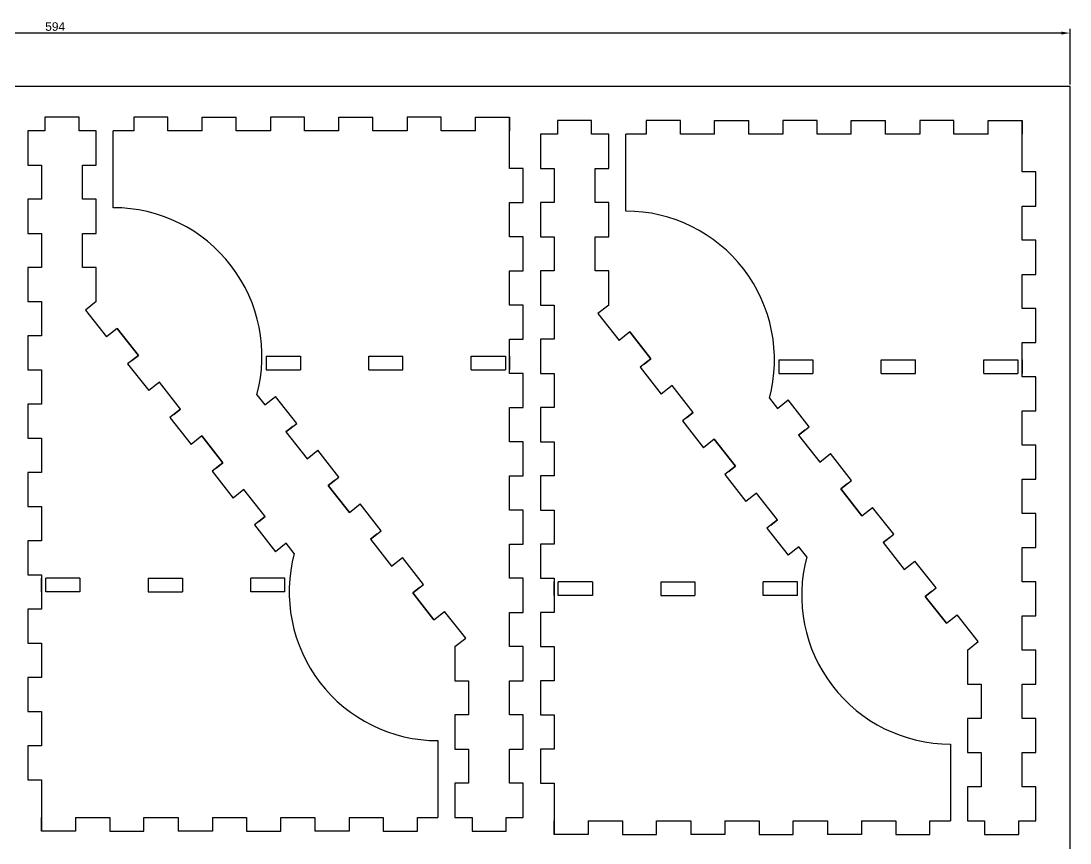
# Model space of a CAD drawing. Header units: millimetres. Extents: x -659 to 1237, y 1043 to 1532.
# Drawn here: x 929.7 to 1236.7, y 1291.6 to 1532.3 of the extents above; entities that cross this region are included whole.
import ezdxf

# ---------------------------------------------------------------- set-up
doc = ezdxf.new("R2010")
doc.units = ezdxf.units.MM
doc.styles.get("Standard").update_dxf_attribs({"font": 'arial.ttf'})
doc.dimstyles.new('ISO-25', dxfattribs={"dimtxt": 2.5, "dimasz": 2.5, "dimexe": 1.25, "dimexo": 0.625, "dimtad": 1, "dimtxsty": 'Standard', "dimcen": 2.5, "dimadec": 0, "dimazin": 0, "dimtfac": 1, "dimtmove": 0, "dimatfit": 3, "dimfxl": 1, "dimarcsym": 0})

# ---------------------------------------------------------------- blocks, each defined once
blk = doc.blocks.new('*D2')
at = {"color": 0, "lineweight": -2, "transparency": 16777216}
for p, q in [((642.72, 1513.74), (642.72, 1530)), ((1236.72, 1513.74), (1236.72, 1530)), ((1234.22, 1528.75), (645.22, 1528.75))]:
    blk.add_line(p, q, dxfattribs=at)
at = {"color": 0, "transparency": 16777216}
for points in [[(645.22, 1529.17), (645.22, 1528.33), (642.72, 1528.75)], [(1234.22, 1529.17), (1234.22, 1528.33), (1236.72, 1528.75)]]:
    blk.add_solid(points, dxfattribs=at)
at = {"layer": 'Defpoints', "color": 0, "transparency": 16777216}
for p in [(642.72, 1528.75), (642.72, 1513.12), (1236.72, 1513.12)]:
    blk.add_point(p, dxfattribs=at)
at = {"color": 0, "transparency": 16777216, "insert": (939.72, 1530.65), "char_height": 2.5, "attachment_point": 5}
blk.add_mtext('594', dxfattribs=at)

msp = doc.modelspace()

# ---------------------------------------------------------------- linework, layer by layer
for p, q in [((946.723, 1504.115), (936.723, 1504.115)), ((936.723, 1504.115), (936.723, 1500.115)), ((946.723, 1500.115), (946.723, 1504.115)), ((972.723, 1504.115), (962.723, 1504.115)), ((962.723, 1504.115), (962.723, 1500.115)), ((972.723, 1504.115), (962.723, 1504.115)), ((962.723, 1504.115), (962.723, 1500.115)), ((972.723, 1500.115), (972.723, 1504.115)), ((972.723, 1500.115), (972.723, 1504.115)), ((982.723, 1500.115), (982.723, 1504.115)), ((982.723, 1504.115), (992.723, 1504.115)), ((992.723, 1500.115), (992.723, 1504.115)), ((1012.723, 1504.115), (1002.723, 1504.115)), ((1002.723, 1504.115), (1002.723, 1500.115)), ((1012.723, 1500.115), (1012.723, 1504.115)), ((1022.723, 1500.115), (1022.723, 1504.115)), ((1022.723, 1504.115), (1032.723, 1504.115)), ((1032.723, 1500.115), (1032.723, 1504.115)), ((1052.723, 1504.115), (1042.723, 1504.115)), ((1042.723, 1504.115), (1042.723, 1500.115)), ((1052.723, 1500.115), (1052.723, 1504.115)), ((1062.723, 1500.115), (1062.723, 1504.115)), ((1062.723, 1504.115), (1072.723, 1504.115)), ((1072.723, 1499.115), (1072.723, 1504.115)), ((1072.723, 1504.115), (1072.723, 1500.115)), ((1096.723, 1503.115), (1086.723, 1503.115)), ((1086.723, 1503.115), (1086.723, 1499.115)), ((1096.723, 1499.115), (1096.723, 1503.115)), ((1122.723, 1503.115), (1112.723, 1503.115)), ((1112.723, 1503.115), (1112.723, 1499.115)), ((1122.723, 1503.115), (1112.723, 1503.115)), ((1112.723, 1503.115), (1112.723, 1499.115)), ((1122.723, 1499.115), (1122.723, 1503.115)), ((1122.723, 1499.115), (1122.723, 1503.115)), ((1132.723, 1499.115), (1132.723, 1503.115)), ((1132.723, 1503.115), (1142.723, 1503.115)), ((1142.723, 1499.115), (1142.723, 1503.115)), ((1162.723, 1503.115), (1152.723, 1503.115)), ((1152.723, 1503.115), (1152.723, 1499.115)), ((1162.723, 1499.115), (1162.723, 1503.115)), ((1172.723, 1499.115), (1172.723, 1503.115)), ((1172.723, 1503.115), (1182.723, 1503.115)), ((1182.723, 1499.115), (1182.723, 1503.115)), ((1202.723, 1503.115), (1192.723, 1503.115)), ((1192.723, 1503.115), (1192.723, 1499.115)), ((1202.723, 1499.115), (1202.723, 1503.115)), ((1212.723, 1499.115), (1212.723, 1503.115)), ((1212.723, 1503.115), (1222.723, 1503.115)), ((1222.723, 1498.115), (1222.723, 1503.115)), ((1222.723, 1503.115), (1222.723, 1499.115)), ((936.723, 1500.115), (931.723, 1500.115)), ((931.723, 1500.115), (931.723, 1490.115)), ((931.723, 1500.115), (931.723, 1490.115)), ((951.723, 1500.115), (946.723, 1500.115)), ((951.723, 1500.115), (946.723, 1500.115)), ((951.723, 1490.115), (951.723, 1500.115)), ((951.723, 1490.115), (951.723, 1500.115)), ((956.723, 1477.628), (956.723, 1500.115)), ((962.723, 1500.115), (956.723, 1500.115)), ((956.723, 1477.628), (956.723, 1500.115)), ((956.723, 1477.628), (956.723, 1500.115)), ((956.723, 1477.628), (956.723, 1500.115)), ((962.723, 1500.115), (956.723, 1500.115)), ((982.723, 1500.115), (972.723, 1500.115)), ((1002.723, 1500.115), (992.723, 1500.115)), ((1022.723, 1500.115), (1012.723, 1500.115)), ((1042.723, 1500.115), (1032.723, 1500.115)), ((1062.723, 1500.115), (1052.723, 1500.115)), ((1072.723, 1489.115), (1072.723, 1499.115)), ((1086.723, 1499.115), (1081.723, 1499.115)), ((1081.723, 1499.115), (1081.723, 1489.115)), ((1081.723, 1499.115), (1081.723, 1489.115)), ((1101.723, 1499.115), (1096.723, 1499.115)), ((1101.723, 1499.115), (1096.723, 1499.115)), ((1101.723, 1489.115), (1101.723, 1499.115)), ((1101.723, 1489.115), (1101.723, 1499.115)), ((1106.723, 1476.628), (1106.723, 1499.115)), ((1112.723, 1499.115), (1106.723, 1499.115)), ((1106.723, 1476.628), (1106.723, 1499.115)), ((1106.723, 1476.628), (1106.723, 1499.115)), ((1106.723, 1476.628), (1106.723, 1499.115)), ((1112.723, 1499.115), (1106.723, 1499.115)), ((1132.723, 1499.115), (1122.723, 1499.115)), ((1152.723, 1499.115), (1142.723, 1499.115)), ((1172.723, 1499.115), (1162.723, 1499.115)), ((1192.723, 1499.115), (1182.723, 1499.115)), ((1212.723, 1499.115), (1202.723, 1499.115)), ((1222.723, 1488.115), (1222.723, 1498.115)), ((931.723, 1490.115), (935.723, 1490.115)), ((935.723, 1490.115), (935.723, 1480.115)), ((947.723, 1480.115), (947.723, 1490.115)), ((947.723, 1490.115), (951.723, 1490.115)), ((1076.723, 1489.115), (1072.723, 1489.115)), ((1076.723, 1479.115), (1076.723, 1489.115)), ((1081.723, 1489.115), (1085.723, 1489.115)), ((1085.723, 1489.115), (1085.723, 1479.115)), ((1097.723, 1479.115), (1097.723, 1489.115)), ((1097.723, 1489.115), (1101.723, 1489.115)), ((1226.723, 1488.115), (1222.723, 1488.115)), ((1226.723, 1478.115), (1226.723, 1488.115)), ((935.723, 1480.115), (931.723, 1480.115)), ((931.723, 1480.115), (931.723, 1470.115)), ((951.723, 1480.115), (947.723, 1480.115)), ((951.723, 1470.115), (951.723, 1480.115)), ((1072.723, 1469.115), (1072.723, 1479.115)), ((1072.723, 1479.115), (1076.723, 1479.115)), ((1085.723, 1479.115), (1081.723, 1479.115)), ((1081.723, 1479.115), (1081.723, 1469.115)), ((1101.723, 1479.115), (1097.723, 1479.115)), ((1101.723, 1469.115), (1101.723, 1479.115)), ((1222.723, 1468.115), (1222.723, 1478.115)), ((1222.723, 1478.115), (1226.723, 1478.115)), ((931.723, 1470.115), (935.723, 1470.115)), ((935.723, 1470.115), (935.723, 1460.115)), ((947.723, 1460.115), (947.723, 1470.115)), ((947.723, 1470.115), (951.723, 1470.115)), ((1076.723, 1469.115), (1072.723, 1469.115)), ((1076.723, 1459.115), (1076.723, 1469.115)), ((1081.723, 1469.115), (1085.723, 1469.115)), ((1085.723, 1469.115), (1085.723, 1459.115)), ((1097.723, 1459.115), (1097.723, 1469.115)), ((1097.723, 1469.115), (1101.723, 1469.115)), ((1226.723, 1468.115), (1222.723, 1468.115)), ((1226.723, 1458.115), (1226.723, 1468.115)), ((935.723, 1460.115), (931.723, 1460.115)), ((931.723, 1460.115), (931.723, 1450.115)), ((951.723, 1460.115), (947.723, 1460.115)), ((951.723, 1450.115), (951.723, 1460.115)), ((1072.723, 1449.115), (1072.723, 1459.115)), ((1072.723, 1459.115), (1076.723, 1459.115)), ((1085.723, 1459.115), (1081.723, 1459.115)), ((1081.723, 1459.115), (1081.723, 1449.115)), ((1101.723, 1459.115), (1097.723, 1459.115)), ((1101.723, 1449.115), (1101.723, 1459.115)), ((1222.723, 1448.115), (1222.723, 1458.115)), ((1222.723, 1458.115), (1226.723, 1458.115)), ((931.723, 1450.115), (935.723, 1450.115)), ((935.723, 1450.115), (935.723, 1440.115)), ((951.723, 1450.115), (948.578, 1447.643)), ((1076.723, 1449.115), (1072.723, 1449.115)), ((1076.723, 1439.115), (1076.723, 1449.115)), ((1081.723, 1449.115), (1085.723, 1449.115)), ((1085.723, 1449.115), (1085.723, 1439.115)), ((1101.723, 1449.115), (1098.578, 1446.643)), ((1226.723, 1448.115), (1222.723, 1448.115)), ((1226.723, 1438.115), (1226.723, 1448.115)), ((935.723, 1440.115), (931.723, 1440.115)), ((931.723, 1440.115), (931.723, 1430.115)), ((957.903, 1442.254), (954.759, 1439.781)), ((957.903, 1442.254), (964.084, 1434.392)), ((1107.903, 1441.254), (1104.759, 1438.781)), ((1107.903, 1441.254), (1114.084, 1433.392)), ((1072.723, 1429.115), (1072.723, 1439.115)), ((1072.723, 1439.115), (1076.723, 1439.115)), ((1085.723, 1439.115), (1081.723, 1439.115)), ((1081.723, 1439.115), (1081.723, 1429.115)), ((1222.723, 1428.115), (1222.723, 1438.115)), ((1222.723, 1438.115), (1226.723, 1438.115)), ((964.084, 1434.392), (960.939, 1431.92)), ((1001.479, 1434.115), (1011.479, 1434.115)), ((1001.479, 1434.115), (1001.479, 1430.115)), ((1001.479, 1434.115), (1011.479, 1434.115)), ((1011.479, 1434.115), (1011.479, 1430.115)), ((1031.479, 1434.115), (1041.479, 1434.115)), ((1031.479, 1430.115), (1031.479, 1434.115)), ((1041.479, 1430.115), (1041.479, 1434.115)), ((1061.479, 1434.115), (1071.479, 1434.115)), ((1061.479, 1430.115), (1061.479, 1434.115)), ((1061.479, 1434.115), (1071.479, 1434.115)), ((1071.479, 1434.115), (1071.479, 1430.115)), ((1072.723, 1434.115), (1072.723, 1430.115)), ((1114.084, 1433.392), (1110.939, 1430.92)), ((1151.479, 1433.115), (1161.479, 1433.115)), ((1151.479, 1433.115), (1151.479, 1429.115)), ((1151.479, 1433.115), (1161.479, 1433.115)), ((1161.479, 1433.115), (1161.479, 1429.115)), ((1181.479, 1433.115), (1191.479, 1433.115)), ((1181.479, 1429.115), (1181.479, 1433.115)), ((1191.479, 1429.115), (1191.479, 1433.115)), ((1211.479, 1433.115), (1221.479, 1433.115)), ((1211.479, 1429.115), (1211.479, 1433.115)), ((1211.479, 1433.115), (1221.479, 1433.115)), ((1221.479, 1433.115), (1221.479, 1429.115)), ((1222.723, 1433.115), (1222.723, 1429.115)), ((931.723, 1430.115), (935.723, 1430.115)), ((935.723, 1430.115), (935.723, 1420.115)), ((1001.479, 1430.115), (1011.479, 1430.115)), ((1031.479, 1430.115), (1041.479, 1430.115)), ((1061.479, 1430.115), (1071.479, 1430.115)), ((1076.723, 1429.115), (1072.723, 1429.115)), ((1076.723, 1419.115), (1076.723, 1429.115)), ((1081.723, 1429.115), (1085.723, 1429.115)), ((1085.723, 1429.115), (1085.723, 1419.115)), ((1151.479, 1429.115), (1161.479, 1429.115)), ((1181.479, 1429.115), (1191.479, 1429.115)), ((1211.479, 1429.115), (1221.479, 1429.115)), ((1226.723, 1428.115), (1222.723, 1428.115)), ((1226.723, 1418.115), (1226.723, 1428.115)), ((970.264, 1426.531), (967.119, 1424.058)), ((1120.264, 1425.531), (1117.119, 1423.058)), ((1001.1, 1419.868), (1004.244, 1422.341)), ((935.723, 1420.115), (931.723, 1420.115)), ((931.723, 1420.115), (931.723, 1410.115)), ((976.444, 1418.669), (973.3, 1416.197)), ((1072.723, 1409.115), (1072.723, 1419.115)), ((1072.723, 1419.115), (1076.723, 1419.115)), ((1085.723, 1419.115), (1081.723, 1419.115)), ((1081.723, 1419.115), (1081.723, 1409.115)), ((1151.1, 1418.868), (1154.244, 1421.341)), ((1126.444, 1417.669), (1123.3, 1415.197)), ((1222.723, 1408.115), (1222.723, 1418.115)), ((1222.723, 1418.115), (1226.723, 1418.115)), ((1007.28, 1412.007), (1010.425, 1414.479)), ((1157.28, 1411.007), (1160.425, 1413.479)), ((931.723, 1410.115), (935.723, 1410.115)), ((935.723, 1410.115), (935.723, 1400.115)), ((982.625, 1410.808), (979.48, 1408.335)), ((982.625, 1410.808), (988.805, 1402.946)), ((1132.625, 1409.808), (1129.48, 1407.335)), ((1132.625, 1409.808), (1138.805, 1401.946)), ((1013.46, 1404.145), (1016.605, 1406.618)), ((1076.723, 1409.115), (1072.723, 1409.115)), ((1076.723, 1399.115), (1076.723, 1409.115)), ((1081.723, 1409.115), (1085.723, 1409.115)), ((1085.723, 1409.115), (1085.723, 1399.115)), ((1226.723, 1408.115), (1222.723, 1408.115)), ((1226.723, 1398.115), (1226.723, 1408.115)), ((1163.46, 1403.145), (1166.605, 1405.618)), ((935.723, 1400.115), (931.723, 1400.115)), ((931.723, 1400.115), (931.723, 1390.115)), ((988.805, 1402.946), (985.661, 1400.474)), ((1138.805, 1401.946), (1135.661, 1399.474)), ((1019.641, 1396.284), (1022.785, 1398.756)), ((1072.723, 1389.115), (1072.723, 1399.115)), ((1072.723, 1399.115), (1076.723, 1399.115)), ((1085.723, 1399.115), (1081.723, 1399.115)), ((1081.723, 1399.115), (1081.723, 1389.115)), ((1169.641, 1395.284), (1172.785, 1397.756)), ((1222.723, 1388.115), (1222.723, 1398.115)), ((1222.723, 1398.115), (1226.723, 1398.115)), ((994.986, 1395.085), (991.841, 1392.612)), ((1025.821, 1388.422), (1019.641, 1396.284)), ((1144.986, 1394.085), (1141.841, 1391.612)), ((1175.821, 1387.422), (1169.641, 1395.284)), ((1025.821, 1388.422), (1028.966, 1390.895)), ((931.723, 1390.115), (935.723, 1390.115)), ((935.723, 1390.115), (935.723, 1380.115)), ((1076.723, 1389.115), (1072.723, 1389.115)), ((1076.723, 1379.115), (1076.723, 1389.115)), ((1081.723, 1389.115), (1085.723, 1389.115)), ((1085.723, 1389.115), (1085.723, 1379.115)), ((1175.821, 1387.422), (1178.966, 1389.895)), ((1226.723, 1388.115), (1222.723, 1388.115)), ((1226.723, 1378.115), (1226.723, 1388.115)), ((1001.166, 1387.223), (998.021, 1384.751)), ((1151.166, 1386.223), (1148.021, 1383.751)), ((1032.001, 1380.561), (1035.146, 1383.033)), ((1182.001, 1379.561), (1185.146, 1382.033)), ((935.723, 1380.115), (931.723, 1380.115)), ((931.723, 1380.115), (931.723, 1370.115)), ((1007.346, 1379.362), (1004.202, 1376.889)), ((1072.723, 1369.115), (1072.723, 1379.115)), ((1072.723, 1379.115), (1076.723, 1379.115)), ((1085.723, 1379.115), (1081.723, 1379.115)), ((1081.723, 1379.115), (1081.723, 1369.115)), ((1157.346, 1378.362), (1154.202, 1375.889)), ((1222.723, 1368.115), (1222.723, 1378.115)), ((1222.723, 1378.115), (1226.723, 1378.115)), ((1038.182, 1372.699), (1041.326, 1375.172)), ((1188.182, 1371.699), (1191.326, 1374.172)), ((931.723, 1370.115), (935.723, 1370.115)), ((935.723, 1370.115), (935.723, 1360.115)), ((935.723, 1365.115), (935.723, 1369.115)), ((946.966, 1369.115), (936.966, 1369.115)), ((936.966, 1365.115), (936.966, 1369.115)), ((946.966, 1369.115), (946.966, 1365.115)), ((966.966, 1369.115), (976.966, 1369.115)), ((966.966, 1369.115), (966.966, 1365.115)), ((976.966, 1369.115), (976.966, 1365.115)), ((1006.966, 1369.115), (996.966, 1369.115)), ((996.966, 1365.115), (996.966, 1369.115)), ((1006.966, 1365.115), (1006.966, 1369.115)), ((1044.362, 1364.838), (1047.507, 1367.31)), ((1076.723, 1369.115), (1072.723, 1369.115)), ((1076.723, 1359.115), (1076.723, 1369.115)), ((1081.723, 1369.115), (1085.723, 1369.115)), ((1085.723, 1369.115), (1085.723, 1359.115)), ((1085.723, 1364.115), (1085.723, 1368.115)), ((1096.966, 1368.115), (1086.966, 1368.115)), ((1086.966, 1364.115), (1086.966, 1368.115)), ((1096.966, 1368.115), (1096.966, 1364.115)), ((1116.966, 1368.115), (1126.966, 1368.115)), ((1116.966, 1368.115), (1116.966, 1364.115)), ((1126.966, 1368.115), (1126.966, 1364.115)), ((1156.966, 1368.115), (1146.966, 1368.115)), ((1146.966, 1364.115), (1146.966, 1368.115)), ((1156.966, 1364.115), (1156.966, 1368.115)), ((1194.362, 1363.838), (1197.507, 1366.31)), ((1226.723, 1368.115), (1222.723, 1368.115)), ((1226.723, 1358.115), (1226.723, 1368.115)), ((946.966, 1365.115), (936.966, 1365.115)), ((946.966, 1365.115), (936.966, 1365.115)), ((966.966, 1365.115), (976.966, 1365.115)), ((1006.966, 1365.115), (996.966, 1365.115)), ((1006.966, 1365.115), (996.966, 1365.115)), ((1050.543, 1356.977), (1044.362, 1364.838)), ((1096.966, 1364.115), (1086.966, 1364.115)), ((1096.966, 1364.115), (1086.966, 1364.115)), ((1116.966, 1364.115), (1126.966, 1364.115)), ((1156.966, 1364.115), (1146.966, 1364.115)), ((1156.966, 1364.115), (1146.966, 1364.115)), ((1200.543, 1355.977), (1194.362, 1363.838)), ((935.723, 1360.115), (931.723, 1360.115)), ((931.723, 1360.115), (931.723, 1350.115)), ((1050.543, 1356.977), (1053.687, 1359.449)), ((1072.723, 1349.115), (1072.723, 1359.115)), ((1072.723, 1359.115), (1076.723, 1359.115)), ((1085.723, 1359.115), (1081.723, 1359.115)), ((1081.723, 1359.115), (1081.723, 1349.115)), ((1200.543, 1355.977), (1203.687, 1358.449)), ((1222.723, 1348.115), (1222.723, 1358.115)), ((1222.723, 1358.115), (1226.723, 1358.115)), ((1056.723, 1349.115), (1059.868, 1351.587)), ((931.723, 1350.115), (935.723, 1350.115)), ((935.723, 1350.115), (935.723, 1340.115)), ((1056.723, 1349.115), (1056.723, 1339.115)), ((1076.723, 1349.115), (1072.723, 1349.115)), ((1076.723, 1339.115), (1076.723, 1349.115)), ((1081.723, 1349.115), (1085.723, 1349.115)), ((1085.723, 1349.115), (1085.723, 1339.115)), ((1206.723, 1348.115), (1209.868, 1350.587)), ((1206.723, 1348.115), (1206.723, 1338.115)), ((1226.723, 1348.115), (1222.723, 1348.115)), ((1226.723, 1338.115), (1226.723, 1348.115)), ((935.723, 1340.115), (931.723, 1340.115)), ((931.723, 1340.115), (931.723, 1330.115)), ((1056.723, 1339.115), (1060.723, 1339.115)), ((1060.723, 1339.115), (1060.723, 1329.115)), ((1072.723, 1329.115), (1072.723, 1339.115)), ((1072.723, 1339.115), (1076.723, 1339.115)), ((1085.723, 1339.115), (1081.723, 1339.115)), ((1081.723, 1339.115), (1081.723, 1329.115)), ((1206.723, 1338.115), (1210.723, 1338.115)), ((1210.723, 1338.115), (1210.723, 1328.115)), ((1222.723, 1328.115), (1222.723, 1338.115)), ((1222.723, 1338.115), (1226.723, 1338.115)), ((931.723, 1330.115), (935.723, 1330.115)), ((935.723, 1330.115), (935.723, 1320.115)), ((1060.723, 1329.115), (1056.723, 1329.115)), ((1056.723, 1329.115), (1056.723, 1319.115)), ((1076.723, 1329.115), (1072.723, 1329.115)), ((1076.723, 1319.115), (1076.723, 1329.115)), ((1081.723, 1329.115), (1085.723, 1329.115)), ((1085.723, 1329.115), (1085.723, 1319.115)), ((1210.723, 1328.115), (1206.723, 1328.115)), ((1206.723, 1328.115), (1206.723, 1318.115)), ((1226.723, 1328.115), (1222.723, 1328.115)), ((1226.723, 1318.115), (1226.723, 1328.115)), ((935.723, 1320.115), (931.723, 1320.115)), ((931.723, 1320.115), (931.723, 1310.115)), ((1051.723, 1321.602), (1051.723, 1299.115)), ((1051.723, 1321.602), (1051.723, 1299.115)), ((1201.723, 1320.602), (1201.723, 1298.115)), ((1201.723, 1320.602), (1201.723, 1298.115)), ((1056.723, 1319.115), (1060.723, 1319.115)), ((1060.723, 1319.115), (1060.723, 1309.115)), ((1072.723, 1309.115), (1072.723, 1319.115)), ((1072.723, 1319.115), (1076.723, 1319.115)), ((1085.723, 1319.115), (1081.723, 1319.115)), ((1081.723, 1319.115), (1081.723, 1309.115)), ((1206.723, 1318.115), (1210.723, 1318.115)), ((1210.723, 1318.115), (1210.723, 1308.115)), ((1222.723, 1308.115), (1222.723, 1318.115)), ((1222.723, 1318.115), (1226.723, 1318.115)), ((931.723, 1310.115), (935.723, 1310.115)), ((935.723, 1310.115), (935.723, 1300.115)), ((1056.723, 1309.115), (1056.723, 1299.115)), ((1060.723, 1309.115), (1056.723, 1309.115)), ((1056.723, 1309.115), (1056.723, 1299.115)), ((1076.723, 1309.115), (1072.723, 1309.115)), ((1076.723, 1299.115), (1076.723, 1309.115)), ((1076.723, 1299.115), (1076.723, 1309.115)), ((1081.723, 1309.115), (1085.723, 1309.115)), ((1085.723, 1309.115), (1085.723, 1299.115)), ((1206.723, 1308.115), (1206.723, 1298.115)), ((1210.723, 1308.115), (1206.723, 1308.115)), ((1206.723, 1308.115), (1206.723, 1298.115)), ((1226.723, 1308.115), (1222.723, 1308.115)), ((1226.723, 1298.115), (1226.723, 1308.115)), ((1226.723, 1298.115), (1226.723, 1308.115)), ((935.723, 1300.115), (935.723, 1295.115)), ((935.723, 1295.115), (935.723, 1299.115)), ((945.723, 1299.115), (945.723, 1295.115)), ((945.723, 1299.115), (955.723, 1299.115)), ((955.723, 1299.115), (955.723, 1295.115)), ((965.723, 1295.115), (965.723, 1299.115)), ((965.723, 1299.115), (975.723, 1299.115)), ((975.723, 1299.115), (975.723, 1295.115)), ((985.723, 1299.115), (985.723, 1295.115)), ((985.723, 1299.115), (995.723, 1299.115)), ((995.723, 1299.115), (995.723, 1295.115)), ((1005.723, 1295.115), (1005.723, 1299.115)), ((1005.723, 1299.115), (1015.723, 1299.115)), ((1015.723, 1299.115), (1015.723, 1295.115)), ((1025.723, 1299.115), (1025.723, 1295.115)), ((1025.723, 1299.115), (1035.723, 1299.115)), ((1035.723, 1299.115), (1035.723, 1295.115)), ((1045.723, 1295.115), (1045.723, 1299.115)), ((1045.723, 1299.115), (1051.723, 1299.115)), ((1056.723, 1299.115), (1061.723, 1299.115)), ((1056.723, 1299.115), (1061.723, 1299.115)), ((1061.723, 1299.115), (1061.723, 1295.115)), ((1071.723, 1299.115), (1076.723, 1299.115)), ((1071.723, 1295.115), (1071.723, 1299.115)), ((1085.723, 1299.115), (1085.723, 1294.115)), ((1085.723, 1294.115), (1085.723, 1298.115)), ((1095.723, 1298.115), (1095.723, 1294.115)), ((1095.723, 1298.115), (1105.723, 1298.115)), ((1105.723, 1298.115), (1105.723, 1294.115)), ((1115.723, 1294.115), (1115.723, 1298.115)), ((1115.723, 1298.115), (1125.723, 1298.115)), ((1125.723, 1298.115), (1125.723, 1294.115)), ((1135.723, 1298.115), (1135.723, 1294.115)), ((1135.723, 1298.115), (1145.723, 1298.115)), ((1145.723, 1298.115), (1145.723, 1294.115)), ((1155.723, 1294.115), (1155.723, 1298.115)), ((1155.723, 1298.115), (1165.723, 1298.115)), ((1165.723, 1298.115), (1165.723, 1294.115)), ((1175.723, 1298.115), (1175.723, 1294.115)), ((1175.723, 1298.115), (1185.723, 1298.115)), ((1185.723, 1298.115), (1185.723, 1294.115)), ((1195.723, 1294.115), (1195.723, 1298.115)), ((1195.723, 1298.115), (1201.723, 1298.115)), ((1206.723, 1298.115), (1211.723, 1298.115)), ((1206.723, 1298.115), (1211.723, 1298.115)), ((1211.723, 1298.115), (1211.723, 1294.115)), ((1221.723, 1298.115), (1226.723, 1298.115)), ((1221.723, 1294.115), (1221.723, 1298.115)), ((945.723, 1295.115), (935.723, 1295.115)), ((955.723, 1295.115), (965.723, 1295.115)), ((985.723, 1295.115), (975.723, 1295.115)), ((995.723, 1295.115), (1005.723, 1295.115)), ((1025.723, 1295.115), (1015.723, 1295.115)), ((1035.723, 1295.115), (1045.723, 1295.115)), ((1061.723, 1295.115), (1071.723, 1295.115)), ((1095.723, 1294.115), (1085.723, 1294.115)), ((1105.723, 1294.115), (1115.723, 1294.115)), ((1135.723, 1294.115), (1125.723, 1294.115)), ((1145.723, 1294.115), (1155.723, 1294.115)), ((1175.723, 1294.115), (1165.723, 1294.115)), ((1185.723, 1294.115), (1195.723, 1294.115)), ((1211.723, 1294.115), (1221.723, 1294.115))]:
    msp.add_line(p, q)
msp.add_lwpolyline([(1236.723, 1513.115), (642.723, 1513.115), (642.723, 1093.115), (1236.723, 1093.115)], close=True)
for points in [[(948.578, 1447.643), (954.759, 1439.781)], [(1098.578, 1446.643), (1104.759, 1438.781)], [(962.118, 1432.847), (964.084, 1434.392), (957.903, 1442.254)], [(1112.118, 1431.847), (1114.084, 1433.392), (1107.903, 1441.254)], [(960.939, 1431.92), (967.119, 1424.058)], [(1110.939, 1430.92), (1117.119, 1423.058)], [(974.479, 1417.124), (976.444, 1418.669), (970.264, 1426.531)], [(1124.479, 1416.124), (1126.444, 1417.669), (1120.264, 1425.531)], [(998.753, 1422.853), (1001.1, 1419.868)], [(1010.425, 1414.479), (1004.244, 1422.341)], [(1148.753, 1421.853), (1151.1, 1418.868)], [(1160.425, 1413.479), (1154.244, 1421.341)], [(973.3, 1416.197), (979.48, 1408.335)], [(1009.245, 1413.552), (1007.28, 1412.007), (1013.46, 1404.145)], [(1123.3, 1415.197), (1129.48, 1407.335)], [(1159.245, 1412.552), (1157.28, 1411.007), (1163.46, 1403.145)], [(986.84, 1401.401), (988.805, 1402.946), (982.625, 1410.808)], [(1136.84, 1400.401), (1138.805, 1401.946), (1132.625, 1409.808)], [(1022.785, 1398.756), (1016.605, 1406.618)], [(1172.785, 1397.756), (1166.605, 1405.618)], [(985.661, 1400.474), (991.841, 1392.612)], [(1021.606, 1397.829), (1019.641, 1396.284), (1025.821, 1388.422)], [(1135.661, 1399.474), (1141.841, 1391.612)], [(999.201, 1385.678), (1001.166, 1387.223), (994.986, 1395.085)], [(1149.201, 1384.678), (1151.166, 1386.223), (1144.986, 1394.085)], [(1171.606, 1396.829), (1169.641, 1395.284), (1175.821, 1387.422)], [(1035.146, 1383.033), (1028.966, 1390.895)], [(1185.146, 1382.033), (1178.966, 1389.895)], [(998.021, 1384.751), (1004.202, 1376.889)], [(1033.967, 1382.106), (1032.001, 1380.561), (1038.182, 1372.699)], [(1148.021, 1383.751), (1154.202, 1375.889)], [(1009.693, 1376.377), (1007.346, 1379.362)], [(1183.967, 1381.106), (1182.001, 1379.561), (1188.182, 1371.699)], [(1159.693, 1375.377), (1157.346, 1378.362)], [(1047.507, 1367.31), (1041.326, 1375.172)], [(1197.507, 1366.31), (1191.326, 1374.172)], [(1046.328, 1366.383), (1044.362, 1364.838), (1050.543, 1356.977)], [(1196.328, 1365.383), (1194.362, 1363.838), (1200.543, 1355.977)], [(1059.868, 1351.587), (1053.687, 1359.449)], [(1209.868, 1350.587), (1203.687, 1358.449)]]:
    msp.add_lwpolyline(points)
for centre, start, end in [((956.723, 1434.115), 345, 90), ((1106.723, 1433.115), 345, 90), ((1051.723, 1365.115), 165, 270), ((1201.723, 1364.115), 165, 270)]:
    msp.add_arc(centre, 43.513, start, end)

# ---------------------------------------------------------------- dimensions: what is measured, and where the dimension line sits
dim = msp.add_linear_dim(base=(642.723, 1528.752), p1=(1236.723, 1513.115), p2=(642.723, 1513.115), dimstyle='ISO-25')
dim.commit()
dim.dimension.update_dxf_attribs({"geometry": '*D2', "text_midpoint": (939.723, 1530.653)})

doc.saveas('drawing.dxf')
